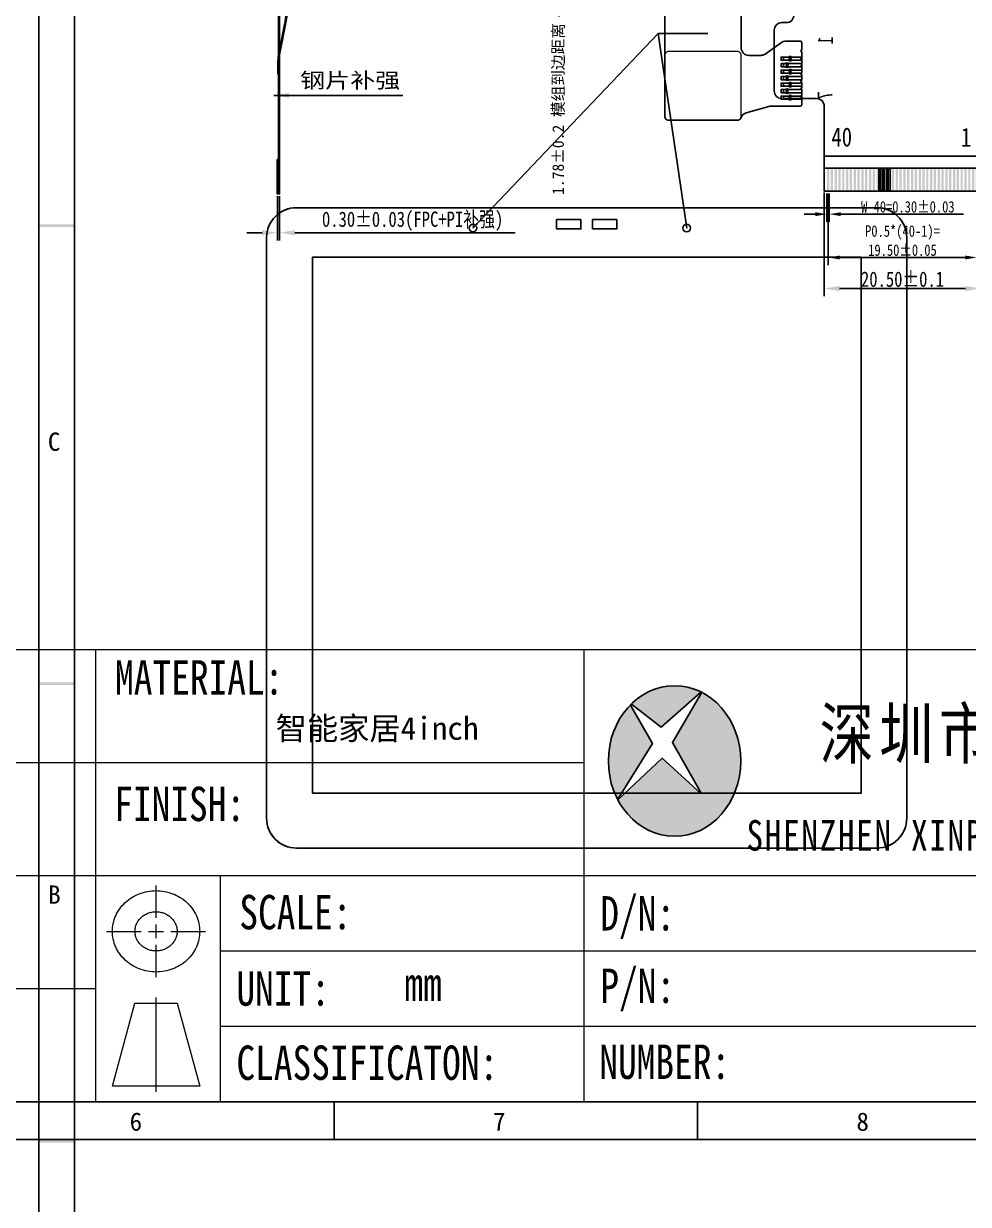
# Model space of a CAD drawing. Extents: x -144 to 4730, y -3845 to 502.
# Drawn here: x 763 to 886.8, y 147.7 to 302.2 of the extents above; entities that cross this region are included whole.
import ezdxf

# ---------------------------------------------------------------- set-up
doc = ezdxf.new("R2010")
doc.units = 0
doc.header["$LTSCALE"] = 15
doc.header["$MEASUREMENT"] = 0
doc.layers.get('0').update_dxf_attribs({"linetype": 'CONTINUOUS'})
doc.layers.get('Defpoints').update_dxf_attribs({"linetype": 'CONTINUOUS'})
for name, color, linetype in [('02___PRT_ALL_AXES', 7, 'CONTINUOUS'), ('dim', 3, 'CONTINUOUS'), ('Format', 7, 'CONTINUOUS'), ('FPC', 5, 'CONTINUOUS')]:
    doc.layers.add(name, color=color, linetype=linetype)
doc.styles.get("Standard").update_dxf_attribs({"font": 'txt', "width": 0.8})
doc.styles.add('宋体', font='宋体.ttf')
doc.styles.add('黑体', font='黑体.ttf')
doc.dimstyles.new('ISO-25$7', dxfattribs={"dimtxt": 2.5, "dimasz": 1.5, "dimexe": 0.5, "dimexo": 0.5, "dimgap": 0.5, "dimtad": 1, "dimzin": 1, "dimdsep": 46, "dimtxsty": '黑体', "dimcen": 1.5, "dimclrt": 256, "dimadec": 0, "dimazin": 0, "dimtfac": 1, "dimtmove": 0, "dimatfit": 3, "dimfxl": 0, "dimtolj": 2, "dimarcsym": 0})
doc.dimstyles.new('SL', dxfattribs={"dimtxt": 1.5, "dimasz": 1, "dimexe": 0.5, "dimexo": 0.7, "dimgap": 0.5, "dimtad": 0, "dimzin": 1, "dimdsep": 46, "dimtxsty": 'Standard', "dimcen": 0.09, "dimclrd": 256, "dimclre": 256, "dimclrt": 256, "dimadec": 1, "dimazin": 0, "dimtfac": 1, "dimtmove": 0, "dimatfit": 0, "dimfxl": 0, "dimtolj": 1, "dimtzin": 0, "dimarcsym": 0})
doc.dimstyles.new('研发标准', dxfattribs={"dimtxt": 2, "dimasz": 2, "dimexe": 1, "dimexo": 0.3, "dimgap": 0.2, "dimtad": 1, "dimzin": 1, "dimdsep": 46, "dimtxsty": 'Standard', "dimcen": 0, "dimazin": 2, "dimtp": 0.05, "dimtm": 0.05, "dimtfac": 1, "dimtofl": 0, "dimtmove": 0, "dimatfit": 3, "dimfxl": 0, "dimtolj": 1, "dimtzin": 0, "dimarcsym": 0})

# ---------------------------------------------------------------- blocks, each defined once
blk = doc.blocks.new('*D426')
at = {"color": 0, "lineweight": -2}
for p, q in [((3823.42, -3767.01), (3823.42, -3780.56)), ((3843.92, -3767.01), (3843.92, -3780.56)), ((3825.42, -3779.56), (3841.92, -3779.56))]:
    blk.add_line(p, q, dxfattribs=at)
at = {"color": 0}
for points in [[(3825.42, -3779.23), (3825.42, -3779.9), (3823.42, -3779.56)], [(3841.92, -3779.23), (3841.92, -3779.9), (3843.92, -3779.56)]]:
    blk.add_solid(points, dxfattribs=at)
at = {"layer": 'Defpoints', "color": 0}
for p in [(3823.42, -3766.71), (3843.92, -3766.71), (3843.92, -3779.56)]:
    blk.add_point(p, dxfattribs=at)
at = {"color": 0, "insert": (3833.67, -3778.36), "char_height": 2, "attachment_point": 5}
blk.add_mtext('\\A1;20.50%%p0.1', dxfattribs=at)
blk = doc.blocks.new('*D427')
at = {"color": 0, "lineweight": -2}
for p, q in [((3823.77, -3767.11), (3823.77, -3770.83)), ((3824.07, -3767.11), (3824.07, -3770.83)), ((3822.27, -3769.83), (3820.77, -3769.83)), ((3825.57, -3769.83), (3841.67, -3769.83))]:
    blk.add_line(p, q, dxfattribs=at)
at = {"color": 0}
for points in [[(3822.27, -3769.58), (3822.27, -3770.08), (3823.77, -3769.83)], [(3825.57, -3769.58), (3825.57, -3770.08), (3824.07, -3769.83)]]:
    blk.add_solid(points, dxfattribs=at)
at = {"layer": 'Defpoints', "color": 0}
for p in [(3823.77, -3766.81), (3824.07, -3766.81), (3824.07, -3769.83)]:
    blk.add_point(p, dxfattribs=at)
at = {"color": 0, "insert": (3834.37, -3768.88), "char_height": 1.5, "attachment_point": 5}
blk.add_mtext('\\A1;W-40=0.30%%p0.03', dxfattribs=at)
blk = doc.blocks.new('*D428')
at = {"color": 0, "lineweight": -2}
for p, q in [((3823.92, -3767.11), (3823.92, -3776.5)), ((3843.42, -3767.11), (3843.42, -3776.5)), ((3825.42, -3775.5), (3841.92, -3775.5))]:
    blk.add_line(p, q, dxfattribs=at)
at = {"color": 0}
for points in [[(3825.42, -3775.25), (3825.42, -3775.75), (3823.92, -3775.5)], [(3841.92, -3775.25), (3841.92, -3775.75), (3843.42, -3775.5)]]:
    blk.add_solid(points, dxfattribs=at)
at = {"layer": 'Defpoints', "color": 0}
for p in [(3823.92, -3766.81), (3843.42, -3766.81), (3843.42, -3775.5)]:
    blk.add_point(p, dxfattribs=at)
at = {"color": 0, "insert": (3833.67, -3773.3), "char_height": 1.5, "attachment_point": 5}
blk.add_mtext('\\A1;P0.5*(40-1)=\\P19.50%%p0.05', dxfattribs=at)
blk = doc.blocks.new('*D577')
at = {"layer": 'Defpoints', "color": 0, "lineweight": -3}
for p in [(839.96, 306.95), (833.12, 305.18), (839.96, 305.18)]:
    blk.add_point(p, dxfattribs=at)
at = {"layer": 'dim', "color": 4, "lineweight": -2}
for p, q in [((833.12, 307.95), (833.12, 308.95)), ((839.26, 306.95), (832.62, 306.95)), ((833.12, 306.95), (833.12, 305.18)), ((839.26, 305.18), (832.62, 305.18)), ((833.12, 304.18), (833.12, 303.18))]:
    blk.add_line(p, q, dxfattribs=at)
for points in [[(833.29, 307.95), (832.96, 307.95), (833.12, 306.95)], [(832.96, 304.18), (833.29, 304.18), (833.12, 305.18)]]:
    blk.add_solid(points, dxfattribs=at)
at = {"layer": 'dim', "color": 4, "lineweight": -2, "insert": (833.12, 291.06), "char_height": 1.5, "attachment_point": 5, "rotation": 90, "style": '宋体'}
blk.add_mtext('\\A1;1.78%%P0.2 模组到边距离', dxfattribs=at)
blk = doc.blocks.new('*D587')
at = {"color": 0, "lineweight": -2}
for p, q in [((796.26, 279.65), (796.26, 273.87)), ((796.56, 279.65), (796.56, 273.87)), ((794.26, 274.87), (792.26, 274.87)), ((798.56, 274.87), (800.56, 274.87)), ((800.56, 274.87), (827.4, 274.87))]:
    blk.add_line(p, q, dxfattribs=at)
for points in [[(794.26, 275.2), (794.26, 274.54), (796.26, 274.87)], [(798.56, 274.54), (798.56, 275.2), (796.56, 274.87)]]:
    blk.add_solid(points, dxfattribs=at)
at = {"layer": 'Defpoints', "color": 0, "lineweight": -3}
for p in [(796.26, 279.95), (796.56, 279.95), (796.56, 274.87)]:
    blk.add_point(p, dxfattribs=at)
at = {"color": 0, "lineweight": -2, "insert": (813.98, 276.37), "char_height": 2, "attachment_point": 5}
blk.add_mtext('\\A1;0.30%%p0.03(FPC+PI补强)', dxfattribs=at)
blk = doc.blocks.new('0')
h = blk.add_hatch(color=256)
h.paths.add_polyline_path([(2484.169, -337.268), (2484.169, -334.268), (2484.469, -334.268), (2484.469, -337.268)])
h.paths.add_polyline_path([(2483.669, -337.268), (2483.669, -334.268), (2483.969, -334.268), (2483.969, -337.268)])
h.paths.add_polyline_path([(2483.169, -337.268), (2483.169, -334.268), (2483.469, -334.268), (2483.469, -337.268)])
h.paths.add_polyline_path([(2482.669, -337.268), (2482.669, -334.268), (2482.969, -334.268), (2482.969, -337.268)])
h.paths.add_polyline_path([(2482.169, -337.268), (2482.169, -334.268), (2482.469, -334.268), (2482.469, -337.268)])
h.paths.add_polyline_path([(2481.669, -337.268), (2481.669, -334.268), (2481.969, -334.268), (2481.969, -337.268)])
h.paths.add_polyline_path([(2481.169, -337.268), (2481.169, -334.268), (2481.469, -334.268), (2481.469, -337.268)])
h.paths.add_polyline_path([(2480.669, -337.268), (2480.669, -334.268), (2480.969, -334.268), (2480.969, -337.268)])
h.paths.add_polyline_path([(2480.169, -337.268), (2480.169, -334.268), (2480.469, -334.268), (2480.469, -337.268)])
h.paths.add_polyline_path([(2479.669, -337.268), (2479.669, -334.268), (2479.969, -334.268), (2479.969, -337.268)])
h.paths.add_polyline_path([(2479.169, -337.268), (2479.169, -334.268), (2479.469, -334.268), (2479.469, -337.268)])
h.paths.add_polyline_path([(2478.669, -337.268), (2478.669, -334.268), (2478.969, -334.268), (2478.969, -337.268)])
h.paths.add_polyline_path([(2478.169, -337.268), (2478.169, -334.268), (2478.469, -334.268), (2478.469, -337.268)])
h.paths.add_polyline_path([(2477.669, -337.268), (2477.669, -334.268), (2477.969, -334.268), (2477.969, -337.268)])
h.paths.add_polyline_path([(2477.169, -337.268), (2477.169, -334.268), (2477.469, -334.268), (2477.469, -337.268)])
h.paths.add_polyline_path([(2476.669, -337.268), (2476.669, -334.268), (2476.969, -334.268), (2476.969, -337.268)])
h.paths.add_polyline_path([(2476.169, -337.268), (2476.169, -334.268), (2476.469, -334.268), (2476.469, -337.268)])
h.paths.add_polyline_path([(2475.669, -337.268), (2475.669, -334.268), (2475.969, -334.268), (2475.969, -337.268)])
h.paths.add_polyline_path([(2475.169, -337.268), (2475.169, -334.268), (2475.469, -334.268), (2475.469, -337.268)])
h.paths.add_polyline_path([(2474.669, -337.268), (2474.669, -334.268), (2474.969, -334.268), (2474.969, -337.268)])
h.paths.add_polyline_path([(2474.169, -337.268), (2474.169, -334.268), (2474.469, -334.268), (2474.469, -337.268)])
h.paths.add_polyline_path([(2473.669, -337.268), (2473.669, -334.268), (2473.969, -334.268), (2473.969, -337.268)])
h.paths.add_polyline_path([(2473.169, -337.268), (2473.169, -334.268), (2473.469, -334.268), (2473.469, -337.268)])
h.paths.add_polyline_path([(2472.669, -337.268), (2472.669, -334.268), (2472.969, -334.268), (2472.969, -337.268)])
h.paths.add_polyline_path([(2472.169, -337.268), (2472.169, -334.268), (2472.469, -334.268), (2472.469, -337.268)])
h.paths.add_polyline_path([(2471.669, -337.268), (2471.669, -334.268), (2471.969, -334.268), (2471.969, -337.268)])
h.paths.add_polyline_path([(2471.169, -337.268), (2471.169, -334.268), (2471.469, -334.268), (2471.469, -337.268)])
h.paths.add_polyline_path([(2470.669, -337.268), (2470.669, -334.268), (2470.969, -334.268), (2470.969, -337.268)])
h.paths.add_polyline_path([(2470.169, -337.268), (2470.169, -334.268), (2470.469, -334.268), (2470.469, -337.268)])
h.paths.add_polyline_path([(2469.669, -337.268), (2469.669, -334.268), (2469.969, -334.268), (2469.969, -337.268)])
h.paths.add_polyline_path([(2469.169, -337.268), (2469.169, -334.268), (2469.469, -334.268), (2469.469, -337.268)])
h.paths.add_polyline_path([(2468.669, -337.268), (2468.669, -334.268), (2468.969, -334.268), (2468.969, -337.268)])
h.paths.add_polyline_path([(2468.169, -337.268), (2468.169, -334.268), (2468.469, -334.268), (2468.469, -337.268)])
h.paths.add_polyline_path([(2467.669, -337.268), (2467.669, -334.268), (2467.969, -334.268), (2467.969, -337.268)])
h.paths.add_polyline_path([(2467.169, -337.268), (2467.169, -334.268), (2467.469, -334.268), (2467.469, -337.268)])
h.paths.add_polyline_path([(2466.669, -337.268), (2466.669, -334.268), (2466.969, -334.268), (2466.969, -337.268)])
h.paths.add_polyline_path([(2466.169, -337.268), (2466.169, -334.268), (2466.469, -334.268), (2466.469, -337.268)])
h.paths.add_polyline_path([(2465.669, -337.268), (2465.669, -334.268), (2465.969, -334.268), (2465.969, -337.268)])
h.paths.add_polyline_path([(2465.169, -337.268), (2465.169, -334.268), (2465.469, -334.268), (2465.469, -337.268)])
h.paths.add_polyline_path([(2464.669, -337.268), (2464.669, -334.268), (2464.969, -334.268), (2464.969, -337.268)])
for p, q in [((2437.991, -233.741), (2436.391, -233.741)), ((2436.391, -233.741), (2436.391, -235.341)), ((2436.591, -234.241), (2436.591, -235.341)), ((2437.991, -233.941), (2436.891, -233.941)), ((2437.991, -233.741), (2437.991, -233.941)), ((2436.591, -235.341), (2436.391, -235.341)), ((2436.391, -235.341), (2436.391, -308.681)), ((2436.591, -308.681), (2436.391, -308.681)), ((2436.391, -310.281), (2436.391, -308.681)), ((2436.591, -309.781), (2436.591, -308.681)), ((2437.991, -310.281), (2436.391, -310.281)), ((2437.991, -310.081), (2436.891, -310.081)), ((2437.991, -310.281), (2437.991, -310.081)), ((2459.561, -315.21), (2458.777, -315.21)), ((2457.777, -316.21), (2457.777, -324.159)), ((2484.819, -337.081), (2484.819, -323.782)), ((2484.819, -337.081), (2484.819, -323.782)), ((2459.155, -325.159), (2463.319, -325.159)), ((2464.319, -326.159), (2464.319, -337.081)), ((2484.819, -334.268), (2464.319, -334.268)), ((2471.169, -334.268), (2471.469, -334.268)), ((2471.469, -334.268), (2471.469, -337.268)), ((2471.669, -334.268), (2471.969, -334.268)), ((2471.669, -337.268), (2471.669, -334.268)), ((2471.969, -334.268), (2471.969, -337.268)), ((2472.169, -334.268), (2472.469, -334.268)), ((2472.169, -337.268), (2472.169, -334.268)), ((2472.469, -334.268), (2472.469, -337.268)), ((2472.669, -334.268), (2472.969, -334.268)), ((2472.669, -337.268), (2472.669, -334.268)), ((2472.969, -334.268), (2472.969, -337.268)), ((2464.519, -337.281), (2484.619, -337.281)), ((2464.519, -337.281), (2484.619, -337.281))]:
    blk.add_line(p, q)
at = {"color": 0}
for p, q in [((2509.451, -233.741), (2437.991, -233.741)), ((2509.451, -233.741), (2511.051, -233.741)), ((2509.451, -233.741), (2509.451, -233.941)), ((2509.451, -233.941), (2510.551, -233.941)), ((2510.851, -234.241), (2510.851, -235.341)), ((2511.051, -233.741), (2511.051, -235.341)), ((2510.851, -235.341), (2511.051, -235.341)), ((2511.051, -235.341), (2511.051, -308.681)), ((2510.851, -308.681), (2511.051, -308.681)), ((2510.851, -309.781), (2510.851, -308.681)), ((2511.051, -310.281), (2511.051, -308.681)), ((2436.391, -310.281), (2511.051, -310.281)), ((2437.991, -310.281), (2509.451, -310.281)), ((2460.347, -310.281), (2460.347, -314.21)), ((2486.538, -310.281), (2486.538, -314.21)), ((2491.951, -310.241), (2491.951, -315.21)), ((2493.851, -310.241), (2493.851, -315.219)), ((2509.451, -310.081), (2510.551, -310.081)), ((2509.451, -310.281), (2509.451, -310.081)), ((2509.451, -310.281), (2511.051, -310.281)), ((2487.378, -315.21), (2493.483, -315.21)), ((2494.483, -321.782), (2494.483, -316.21)), ((2485.819, -322.782), (2493.483, -322.782))]:
    blk.add_line(p, q, dxfattribs=at)
at = {"linetype": 'Continuous'}
blk.add_lwpolyline([(2464.319, -332.681), (2484.819, -332.681), (2484.819, -337.281), (2464.319, -337.281)], close=True, dxfattribs=at)
blk.add_circle((2438.191, -308.829), 0.45)
at = {"color": 0}
blk.add_circle((2509.251, -308.829), 0.45, dxfattribs=at)
for centre, radius, start, end in [((2436.891, -234.241), 0.3, 90, 180), ((2443.721, -234.031), 0.45, 139.87597, 40.12403), ((2449.721, -234.031), 0.45, 139.87597, 40.12403), ((2455.721, -234.031), 0.45, 139.87597, 40.12403), ((2436.681, -237.941), 0.45, 229.87597, 130.12403), ((2436.681, -242.011), 0.45, 229.87597, 130.12403), ((2436.681, -248.011), 0.45, 229.87597, 130.12403), ((2436.681, -254.011), 0.45, 229.87597, 130.12403), ((2436.681, -260.011), 0.45, 229.87597, 130.12403), ((2436.681, -266.011), 0.45, 229.87597, 130.12403), ((2436.681, -272.011), 0.45, 229.87597, 130.12403), ((2436.681, -278.011), 0.45, 229.87597, 130.12403), ((2436.681, -284.011), 0.45, 229.87597, 130.12403), ((2436.681, -290.011), 0.45, 229.87597, 130.12403), ((2436.681, -296.011), 0.45, 229.87597, 130.12403), ((2436.681, -302.011), 0.45, 229.87597, 130.12403), ((2436.681, -306.011), 0.45, 229.87597, 130.12403), ((2436.891, -309.781), 0.3, 180, 270), ((2443.721, -310.131), 0.45, 340.52878, 199.47122), ((2449.721, -310.131), 0.45, 340.52878, 199.47122), ((2455.721, -310.131), 0.45, 340.52878, 199.47122), ((2458.777, -316.21), 1, 90, 180), ((2458.777, -324.159), 1, 180, 270), ((2463.319, -326.159), 1, 0, 90), ((2464.519, -337.081), 0.2, 180, 270), ((2484.619, -337.081), 0.2, 270, 360)]:
    blk.add_arc(centre, radius, start, end)
for centre, radius, start, end in [((2461.721, -234.031), 0.45, 139.87597, 40.12403), ((2467.721, -234.031), 0.45, 139.87597, 40.12403), ((2473.721, -234.031), 0.45, 139.87597, 40.12403), ((2479.721, -234.031), 0.45, 139.87597, 40.12403), ((2485.721, -234.031), 0.45, 139.87597, 40.12403), ((2491.721, -234.031), 0.45, 139.87597, 40.12403), ((2497.721, -234.031), 0.45, 139.87597, 40.12403), ((2503.721, -234.031), 0.45, 139.87597, 40.12403), ((2510.551, -234.241), 0.3, 0, 90), ((2510.761, -237.941), 0.45, 49.87597, 310.12403), ((2510.761, -242.011), 0.45, 49.87597, 310.12403), ((2510.761, -248.011), 0.45, 49.87597, 310.12403), ((2510.761, -254.011), 0.45, 49.87597, 310.12403), ((2510.761, -260.011), 0.45, 49.87597, 310.12403), ((2510.761, -266.011), 0.45, 49.87597, 310.12403), ((2510.761, -272.011), 0.45, 49.87597, 310.12403), ((2510.761, -278.011), 0.45, 49.87597, 310.12403), ((2510.761, -284.011), 0.45, 49.87597, 310.12403), ((2510.761, -290.011), 0.45, 49.87597, 310.12403), ((2510.761, -296.011), 0.45, 49.87597, 310.12403), ((2510.761, -302.011), 0.45, 49.87597, 310.12403), ((2510.761, -306.011), 0.45, 49.87597, 310.12403), ((2461.721, -310.131), 0.45, 340.52878, 199.47122), ((2467.721, -310.131), 0.45, 340.52878, 199.47122), ((2473.721, -310.131), 0.45, 340.52878, 199.47122), ((2479.721, -310.131), 0.45, 340.52878, 199.47122), ((2485.721, -310.131), 0.45, 340.52878, 199.47122), ((2491.721, -310.131), 0.45, 340.52878, 199.47122), ((2497.721, -310.131), 0.45, 340.52878, 199.47122), ((2503.721, -310.131), 0.45, 340.52878, 199.47122), ((2510.551, -309.781), 0.3, 270, 0), ((2459.347, -314.21), 1, 270, 0), ((2487.538, -314.21), 1, 180, 270), ((2493.483, -316.21), 1, 0, 90), ((2494.351, -315.219), 0.5, 180, 187.18878), ((2485.819, -323.782), 1, 90, 180), ((2493.483, -321.782), 1, 270, 0)]:
    blk.add_arc(centre, radius, start, end, dxfattribs=at)
at = {"layer": 'FPC', "color": 0}
for p, q in [((2491.951, -310.281), (2491.951, -315.21)), ((2493.851, -310.281), (2493.851, -315.219))]:
    blk.add_line(p, q, dxfattribs=at)
at = {"char_height": 2.5, "attachment_point": 3}
for s, insert, width in [('{\\fSimSun|b0|i0|c0|p2;40}', (2467.967, -328.93), 4.22489), ('{\\fSimSun|b0|i0|c0|p2;1}', (2483.576, -328.968), 1.64084)]:
    blk.add_mtext(s, dxfattribs=dict(at, insert=insert, width=width))
dim = blk.add_linear_dim(base=(2464.969, -340.286), p1=(2464.669, -337.268), p2=(2464.969, -337.268), text='W-40=<>%%p0.03', dimstyle='研发标准', override={"dimtxt": 1.5, "dimasz": 1.5})
dim.commit()
dim.dimension.update_dxf_attribs({"geometry": '*D427', "text_midpoint": (2475.269, -339.336), "insert": (-1359.103, 3429.545)})
dim = blk.add_linear_dim(base=(2484.819, -350.017), p1=(2464.319, -337.168), p2=(2484.819, -337.168), text='<>%%p0.1', dimstyle='研发标准')
dim.commit()
dim.dimension.update_dxf_attribs({"geometry": '*D426', "text_midpoint": (2474.569, -348.817), "insert": (-1359.103, 3429.545)})
dim = blk.add_linear_dim(base=(2484.319, -345.953), p1=(2464.819, -337.268), p2=(2484.319, -337.268), text='P0.5*(40-1)=\\X<>%%p0.05', dimstyle='研发标准', override={"dimtxt": 1.5, "dimasz": 1.5})
dim.commit()
dim.dimension.update_dxf_attribs({"geometry": '*D428', "text_midpoint": (2474.569, -345.953), "dimtype": 128, "insert": (-1359.103, 3429.545)})

msp = doc.modelspace()

# ---------------------------------------------------------------- hatches: boundary and pattern name
h = msp.add_hatch(color=4)
edge = h.paths.add_edge_path(flags=16)
edge.add_spline(control_points=[(842.654, 213.146), (842.654, 213.146), (846.535, 210.114), (846.535, 210.114), (846.535, 210.114), (846.535, 210.114), (851.699, 214.679), (851.699, 214.679), (851.699, 214.679), (851.699, 214.679), (851.832, 214.612), (851.832, 214.612), (851.832, 214.612), (851.832, 214.612), (848.009, 208.128), (848.009, 208.128), (848.009, 208.128), (848.009, 208.128), (851.786, 201.489), (851.786, 201.489), (851.786, 201.489), (851.786, 201.489), (851.74, 201.456), (851.74, 201.456), (851.74, 201.456), (851.74, 201.456), (846.673, 206.056), (846.673, 206.056), (846.673, 206.056), (846.673, 206.056), (840.885, 200.666), (840.885, 200.666), (840.885, 200.666), (840.885, 200.666), (840.855, 200.698), (840.855, 200.698), (840.855, 200.698), (840.855, 200.698), (845.384, 207.999), (845.384, 207.999), (845.384, 207.999), (845.384, 207.999), (842.526, 213.029), (842.526, 213.029), (842.526, 213.029), (842.526, 213.029), (842.654, 213.146), (842.654, 213.146)], knot_values=[0, 0, 0, 0, 0.0769231, 0.0769231, 0.0769231, 0.0769231, 0.1538462, 0.1538462, 0.1538462, 0.1538462, 0.2307692, 0.2307692, 0.2307692, 0.2307692, 0.3076923, 0.3076923, 0.3076923, 0.3076923, 0.3846154, 0.3846154, 0.3846154, 0.3846154, 0.4615385, 0.4615385, 0.4615385, 0.4615385, 0.5384615, 0.5384615, 0.5384615, 0.5384615, 0.6153846, 0.6153846, 0.6153846, 0.6153846, 0.6923077, 0.6923077, 0.6923077, 0.6923077, 0.7692308, 0.7692308, 0.7692308, 0.7692308, 0.8461538, 0.8461538, 0.8461538, 0.8461538, 1, 1, 1, 1], degree=3, periodic=0)
edge = h.paths.add_edge_path()
edge.add_ellipse((848.287, 205.707), major_axis=(0, 9.859), ratio=0.8797141, start_angle=0, end_angle=360)

# ---------------------------------------------------------------- linework, layer by layer
for p, q in [((796.504, 298.599), (797.219, 302.14)), ((797.339, 302.14), (796.624, 298.599)), ((849.875, 275.473), (846.132, 300.972)), ((796.307, 295.62), (796.307, 296.621)), ((796.427, 295.62), (796.307, 295.62)), ((796.427, 296.621), (796.427, 295.62)), ((803.702, 156.198), (803.702, 161.074)), ((851.298, 156.198), (851.298, 161.074))]:
    msp.add_line(p, q)
at = {"color": 7, "linetype": 'Continuous'}
for p, q in [((874.775, 278.148), (798.775, 278.148)), ((794.85, 274.223), (794.85, 198.223)), ((878.7, 198.223), (878.7, 274.223)), ((798.775, 194.298), (874.775, 194.298))]:
    msp.add_line(p, q, dxfattribs=at)
at = {"color": 6, "linetype": 'Continuous'}
for p, q in [((836.025, 276.578), (832.825, 276.578)), ((832.825, 276.578), (832.825, 275.368)), ((832.825, 275.368), (836.025, 275.368)), ((836.025, 275.368), (836.025, 276.578)), ((837.525, 276.578), (837.525, 275.368)), ((840.725, 276.578), (837.525, 276.578)), ((837.525, 275.368), (840.725, 275.368)), ((840.725, 275.368), (840.725, 276.578))]:
    msp.add_line(p, q, dxfattribs=at)
at = {"lineweight": 5}
msp.add_line((994.211, 220.248), (650.438, 220.248), dxfattribs=at)
at = {"color": 5}
msp.add_line((650.438, 161.074), (994.211, 161.074), dxfattribs=at)
at = {"flags": 128}
for points in [[(796.557, 307.816), (796.427, 307.816), (796.427, 279.954), (796.557, 279.954)], [(864.936, 297.446), (864.936, 297.867), (862.235, 297.867), (862.235, 297.446)], [(864.936, 297.446), (864.936, 297.867), (862.235, 297.867), (862.235, 297.446)], [(864.936, 296.596), (864.936, 297.017), (862.235, 297.017), (862.235, 296.596)], [(864.936, 296.596), (864.936, 297.017), (862.235, 297.017), (862.235, 296.596)], [(864.936, 295.746), (864.936, 296.167), (862.235, 296.167), (862.235, 295.746)], [(864.936, 295.746), (864.936, 296.167), (862.235, 296.167), (862.235, 295.746)], [(864.936, 294.896), (864.936, 295.317), (862.235, 295.317), (862.235, 294.896)], [(864.936, 294.896), (864.936, 295.317), (862.235, 295.317), (862.235, 294.896)], [(864.936, 294.046), (864.936, 294.467), (862.235, 294.467), (862.235, 294.046)], [(864.936, 294.046), (864.936, 294.467), (862.235, 294.467), (862.235, 294.046)], [(864.936, 293.196), (864.936, 293.617), (862.235, 293.617), (862.235, 293.196)], [(864.936, 293.196), (864.936, 293.617), (862.235, 293.617), (862.235, 293.196)], [(864.936, 292.346), (864.936, 292.767), (862.235, 292.767), (862.235, 292.346)], [(864.936, 292.346), (864.936, 292.767), (862.235, 292.767), (862.235, 292.346)], [(796.427, 284.454), (796.427, 279.954), (796.257, 279.954), (796.257, 284.454)]]:
    msp.add_lwpolyline(points, close=True, dxfattribs=at)
at = {"linetype": 'Continuous'}
for points in [[(863.222, 297.867), (862.535, 297.867), (862.535, 297.446), (863.222, 297.446), (862.535, 297.446), (862.535, 297.867)], [(863.222, 297.867), (862.535, 297.867), (862.535, 297.446), (863.222, 297.446), (862.535, 297.446), (862.535, 297.867)], [(862.822, 297.017), (862.535, 297.017), (862.535, 296.596), (862.822, 296.596), (862.535, 296.596), (862.535, 297.017)], [(862.822, 297.017), (862.535, 297.017), (862.535, 296.596), (862.822, 296.596), (862.535, 296.596), (862.535, 297.017)], [(863.922, 297.017), (863.25, 297.017)], [(863.922, 297.017), (863.25, 297.017)], [(863.922, 297.867), (863.65, 297.867)], [(863.922, 297.867), (863.65, 297.867)], [(863.65, 297.446), (863.922, 297.446)], [(863.65, 297.446), (863.922, 297.446)], [(863.222, 296.167), (862.535, 296.167), (862.535, 295.746), (863.222, 295.746), (862.535, 295.746), (862.535, 296.167)], [(863.222, 296.167), (862.535, 296.167), (862.535, 295.746), (863.222, 295.746), (862.535, 295.746), (862.535, 296.167)], [(862.822, 295.317), (862.535, 295.317), (862.535, 294.896), (862.822, 294.896), (862.535, 294.896), (862.535, 295.317)], [(862.822, 295.317), (862.535, 295.317), (862.535, 294.896), (862.822, 294.896), (862.535, 294.896), (862.535, 295.317)], [(863.25, 296.596), (863.922, 296.596)], [(863.25, 296.596), (863.922, 296.596)], [(863.922, 295.317), (863.25, 295.317)], [(863.922, 295.317), (863.25, 295.317)], [(863.922, 296.167), (863.65, 296.167)], [(863.922, 296.167), (863.65, 296.167)], [(863.65, 295.746), (863.922, 295.746)], [(863.65, 295.746), (863.922, 295.746)], [(863.222, 294.467), (862.535, 294.467), (862.535, 294.046), (863.222, 294.046), (862.535, 294.046), (862.535, 294.467)], [(863.222, 294.467), (862.535, 294.467), (862.535, 294.046), (863.222, 294.046), (862.535, 294.046), (862.535, 294.467)], [(863.25, 294.896), (863.922, 294.896)], [(863.25, 294.896), (863.922, 294.896)], [(863.922, 294.467), (863.65, 294.467)], [(863.922, 294.467), (863.65, 294.467)], [(863.65, 294.046), (863.922, 294.046)], [(862.822, 293.617), (862.535, 293.617), (862.535, 293.196), (862.822, 293.196), (862.535, 293.196), (862.535, 293.617)], [(862.822, 293.617), (862.535, 293.617), (862.535, 293.196), (862.822, 293.196), (862.535, 293.196), (862.535, 293.617)], [(863.222, 292.767), (862.535, 292.767), (862.535, 292.346), (863.222, 292.346), (862.535, 292.346), (862.535, 292.767)], [(863.222, 292.767), (862.535, 292.767), (862.535, 292.346), (863.222, 292.346), (862.535, 292.346), (862.535, 292.767)], [(863.922, 293.617), (863.25, 293.617)], [(863.922, 293.617), (863.25, 293.617)], [(863.25, 293.196), (863.922, 293.196)], [(863.25, 293.196), (863.922, 293.196)], [(863.922, 292.767), (863.65, 292.767)], [(863.922, 292.767), (863.65, 292.767)], [(863.65, 292.346), (863.922, 292.346)], [(863.65, 292.346), (863.922, 292.346)]]:
    msp.add_lwpolyline(points, close=True, dxfattribs=at)
at = {"flags": 128}
for points in [[(862.822, 297.017, -0.4199248), (863.25, 297.017)], [(863.222, 297.867, -0.4199248), (863.65, 297.867)], [(863.65, 297.446, -0.4199248), (863.222, 297.446)], [(863.25, 296.596, -0.4199248), (862.822, 296.596)], [(862.822, 295.317, -0.4199248), (863.25, 295.317)], [(863.222, 296.167, -0.4199248), (863.65, 296.167)], [(863.65, 295.746, -0.4199248), (863.222, 295.746)], [(863.25, 294.896, -0.4199248), (862.822, 294.896)], [(863.222, 294.467, -0.4199248), (863.65, 294.467)], [(863.65, 294.046, -0.4199248), (863.222, 294.046)], [(862.822, 293.617, -0.4199248), (863.25, 293.617)], [(863.25, 293.196, -0.4199248), (862.822, 293.196)], [(863.222, 292.767, -0.4199248), (863.65, 292.767)], [(863.65, 292.346, -0.4199248), (863.222, 292.346)]]:
    msp.add_lwpolyline(points, format="xyb", dxfattribs=at)
at = {"color": 7, "linetype": 'Continuous', "flags": 128}
msp.add_lwpolyline([(874.775, 194.298, 0.4142136), (878.7, 198.223), (878.7, 274.223, 0.4142136), (874.775, 278.148), (798.775, 278.148, 0.4142136), (794.85, 274.223), (794.85, 198.223, 0.4142136), (798.775, 194.298)], format="xyb", close=True, dxfattribs=at)
at = {"color": 6, "linetype": 'Continuous', "flags": 128}
for points in [[(836.025, 276.578), (832.825, 276.578), (832.825, 275.368), (836.025, 275.368)], [(837.525, 275.368), (840.725, 275.368), (840.725, 276.578), (837.525, 276.578)]]:
    msp.add_lwpolyline(points, close=True, dxfattribs=at)
at = {"color": 7, "linetype": 'Continuous', "flags": 128}
msp.add_lwpolyline([(800.845, 201.483), (872.705, 201.483), (872.705, 271.663), (800.845, 271.663)], close=True, dxfattribs=at)
at = {"lineweight": 5}
for points in [[(772.423, 220.248), (772.423, 161.074)], [(836.412, 220.248), (836.412, 161.074)], [(836.412, 205.455), (709.119, 205.455)], [(994.211, 190.661), (709.119, 190.661)], [(788.753, 190.661), (788.753, 161.074)], [(780.372, 185.189), (780.372, 189.392)], [(780.372, 182.513), (780.372, 184.297)], [(773.886, 183.405), (778.44, 183.405)], [(779.406, 183.405), (781.339, 183.405)], [(782.305, 183.405), (786.859, 183.405)], [(780.372, 177.412), (780.372, 181.621)], [(909.394, 180.799), (788.753, 180.799)], [(772.423, 175.867), (709.119, 175.867)], [(780.372, 162.385), (780.372, 174.726)], [(994.211, 170.936), (788.753, 170.936)]]:
    msp.add_lwpolyline(points, dxfattribs=at)
msp.add_lwpolyline([(786.093, 163.134), (774.652, 163.134), (777.611, 173.983), (783.134, 173.983)], close=True, dxfattribs=at)
at = {"linetype": 'Continuous'}
for centre in [(863.036, 296.807), (863.036, 296.807), (863.436, 297.657), (863.436, 297.657), (863.436, 295.957), (863.436, 295.957), (863.036, 295.107), (863.036, 295.107), (863.436, 294.257), (863.436, 294.257), (863.036, 293.407), (863.036, 293.407), (863.436, 292.557), (863.436, 292.557)]:
    msp.add_circle(centre, 0.125, dxfattribs=at)
for centre, start, end in [((787.417, 304.118), 348.58853, 359.99926), ((787.536, 304.118), 348.58925, 0), ((806.307, 296.621), 168.58853, 179.99926), ((806.427, 296.621), 168.58925, 180)]:
    msp.add_arc(centre, 10, start, end)
at = {"color": 7, "linetype": 'Continuous'}
for centre, start, end in [((798.775, 274.223), 90, 180), ((874.775, 274.223), 0, 90), ((798.775, 198.223), 180, 270), ((874.775, 198.223), 270, 0)]:
    msp.add_arc(centre, 3.925, start, end, dxfattribs=at)
at = {"color": 142}
msp.add_ellipse((848.287, 205.707), major_axis=(0, 9.859), ratio=0.8797141, dxfattribs=at)
at = {"color": 7}
msp.add_open_spline([(842.654, 213.146), (842.654, 213.146), (846.535, 210.114), (846.535, 210.114), (846.535, 210.114), (846.535, 210.114), (851.699, 214.679), (851.699, 214.679), (851.699, 214.679), (851.699, 214.679), (851.832, 214.612), (851.832, 214.612), (851.832, 214.612), (851.832, 214.612), (848.009, 208.128), (848.009, 208.128), (848.009, 208.128), (848.009, 208.128), (851.786, 201.489), (851.786, 201.489), (851.786, 201.489), (851.786, 201.489), (851.74, 201.456), (851.74, 201.456), (851.74, 201.456), (851.74, 201.456), (846.673, 206.056), (846.673, 206.056), (846.673, 206.056), (846.673, 206.056), (840.885, 200.666), (840.885, 200.666), (840.885, 200.666), (840.885, 200.666), (840.855, 200.698), (840.855, 200.698), (840.855, 200.698), (840.855, 200.698), (845.384, 207.999), (845.384, 207.999), (845.384, 207.999), (845.384, 207.999), (842.526, 213.029), (842.526, 213.029), (842.526, 213.029), (842.526, 213.029), (842.654, 213.146), (842.654, 213.146)], degree=3, knots=[0, 0, 0, 0, 0.0769231, 0.0769231, 0.0769231, 0.0769231, 0.1538462, 0.1538462, 0.1538462, 0.1538462, 0.2307692, 0.2307692, 0.2307692, 0.2307692, 0.3076923, 0.3076923, 0.3076923, 0.3076923, 0.3846154, 0.3846154, 0.3846154, 0.3846154, 0.4615385, 0.4615385, 0.4615385, 0.4615385, 0.5384615, 0.5384615, 0.5384615, 0.5384615, 0.6153846, 0.6153846, 0.6153846, 0.6153846, 0.6923077, 0.6923077, 0.6923077, 0.6923077, 0.7692308, 0.7692308, 0.7692308, 0.7692308, 0.8461538, 0.8461538, 0.8461538, 0.8461538, 1, 1, 1, 1], dxfattribs=at)
at = {"lineweight": 5}
for points in [[(786.093, 183.405), (785.983, 184.444), (785.657, 185.443), (785.129, 186.364), (784.417, 187.171), (783.55, 187.833), (782.562, 188.325), (781.488, 188.628), (780.372, 188.731), (779.257, 188.628), (778.183, 188.325), (777.194, 187.833), (776.328, 187.171), (775.616, 186.364), (775.088, 185.443), (774.762, 184.444), (774.652, 183.405), (774.762, 182.366), (775.088, 181.367), (775.616, 180.446), (776.328, 179.639), (777.194, 178.977), (778.183, 178.485), (779.257, 178.182), (780.372, 178.079), (781.488, 178.182), (782.562, 178.485), (783.55, 178.977), (784.417, 179.639), (785.129, 180.446), (785.657, 181.367), (785.983, 182.366), (786.093, 183.405)], [(777.611, 183.405), (777.664, 182.905), (777.821, 182.424), (778.076, 181.98), (778.42, 181.592), (778.838, 181.273), (779.316, 181.036), (779.834, 180.89), (780.372, 180.841), (780.911, 180.89), (781.429, 181.036), (781.907, 181.273), (782.325, 181.592), (782.669, 181.98), (782.924, 182.424), (783.081, 182.905), (783.134, 183.405), (783.081, 183.905), (782.924, 184.386), (782.669, 184.83), (782.325, 185.218), (781.907, 185.537), (781.429, 185.774), (780.911, 185.92), (780.372, 185.969), (779.834, 185.92), (779.316, 185.774), (778.838, 185.537), (778.42, 185.218), (778.076, 184.83), (777.821, 184.386), (777.664, 183.905), (777.611, 183.405)]]:
    msp.add_spline(points, degree=3, dxfattribs=at)
at = {"layer": '02___PRT_ALL_AXES', "color": 7, "linetype": 'Continuous'}
for centre in [(821.875, 275.473), (821.875, 275.473), (849.875, 275.473), (849.875, 275.473)]:
    msp.add_circle(centre, 0.5, dxfattribs=at)
at = {"layer": 'dim', "flags": 128}
for points in [[(847.005, 305.714), (847.005, 290.087, 0.4142136), (847.505, 289.587), (856.505, 289.587, 0.317632), (856.976, 289.92, -0.242421), (857.644, 290.547), (860.632, 291.403, -0.0698337), (860.907, 291.442), (864.736, 291.442, 0.4142136), (864.936, 291.642), (864.936, 292.567, -1), (864.936, 292.817), (864.936, 293.567, -1), (864.936, 293.817), (864.936, 294.567, -1), (864.936, 294.817), (864.936, 295.567, -1), (864.936, 295.817), (864.936, 296.567, -1), (864.936, 296.817), (864.936, 297.567, -1), (864.936, 297.817), (864.936, 298.567, -1), (864.936, 298.817), (864.936, 299.747)], [(864.936, 299.742, 0.4142136), (864.736, 299.942), (864.081, 299.942), (862.873, 299.942, 0.153058), (862.302, 299.763), (860.15, 298.266, -0.153058), (859.579, 298.087), (858.005, 298.087, -0.4142136), (857.005, 299.087), (857.005, 300.873), (857.005, 305.998, -0.2408274)]]:
    msp.add_lwpolyline(points, format="xyb", dxfattribs=at)
at = {"layer": 'Format'}
for p, q in [((765.028, 45.424), (765.028, 382.564)), ((769.675, 50.333), (769.675, 377.808)), ((994.211, 161.074), (519.747, 161.074)), ((998.896, 156.165), (515.1, 156.165))]:
    msp.add_line(p, q, dxfattribs=at)
for points in [[(769.795, 275.61), (769.795, 275.97), (765.028, 275.61), (765.028, 275.97)], [(769.795, 215.666), (769.795, 216.025), (765.028, 215.666), (765.028, 216.025)], [(769.795, 155.721), (769.795, 156.081), (765.028, 155.721), (765.028, 156.081)]]:
    msp.add_trace(points, dxfattribs=at)
at = {"layer": 'FPC', "lineweight": 0}
for p, q in [((863.054, 299.942), (864.081, 299.942)), ((863.073, 299.942), (864.736, 299.942)), ((864.936, 299.748), (864.936, 298.817)), ((864.936, 292.567), (864.936, 291.642)), ((864.736, 291.442), (860.907, 291.442)), ((856.505, 289.587), (847.505, 289.587))]:
    msp.add_line(p, q, dxfattribs=at)
msp.add_lwpolyline([(857.005, 300.873), (857.005, 299.087, 0.4142136), (858.005, 298.087), (859.579, 298.087, 0.153058), (860.15, 298.266), (862.302, 299.763, -0.153058), (862.873, 299.942), (864.081, 299.942), (864.736, 299.942, -0.4142136), (864.936, 299.742)], format="xyb", dxfattribs=at)
msp.add_lwpolyline([(856.505, 298.587), (847.505, 298.587, 0.4142136), (847.005, 298.087), (847.005, 290.087, 0.4142136), (847.505, 289.587), (856.505, 289.587, 0.4142136), (857.005, 290.087), (857.005, 298.087, 0.4142136)], format="xyb", close=True, dxfattribs=at)
for centre, radius, start, end in [((864.736, 299.742), 0.2, 0, 90), ((860.907, 290.442), 1, 90, 105.97876), ((864.736, 291.642), 0.2, 270, 0), ((856.505, 290.087), 0.5, 270, 340.48605), ((857.919, 289.586), 1, 105.97876, 160.48605)]:
    msp.add_arc(centre, radius, start, end, dxfattribs=at)

# ---------------------------------------------------------------- block references
at = {"layer": 'dim'}
msp.add_blockref('0', (-1596.427, 617.583), dxfattribs=at)

# ---------------------------------------------------------------- texts
at = {"color": 4, "style": '宋体'}
msp.add_text('智能家居4inch', height=3, dxfattribs=at).set_placement((796.043, 208.486, -548.522))
for s, p in [('6', (776.916, 157.293)), ('7', (824.512, 157.293)), ('8', (872.108, 157.293))]:
    msp.add_text(s, height=2.398).set_placement(p)
at = {"insert": (799.26, 295.816), "char_height": 2, "width": 14.32707, "attachment_point": 1}
msp.add_mtext('{\\fSimSun|b0|i0|c134|p2;\\W1.2;钢片补强}', dxfattribs=at)
at = {"lineweight": 5, "attachment_point": 1}
for s, insert, char_height, width in [('{\\fSimSun|b0|i0|c134|p2;MATERIAL:}', (775.009, 218.902), 4.5, 33.34181), ('{\\fSimSun|b0|i0|c134|p2;\\T1.1;深圳市鑫鹏达光电有限公司}', (867.287, 212.537), 6.5, 118.26478), ('{\\fSimSun|b0|i0|c134|p2;FINISH:}', (774.894, 202.335), 4.5, 33.34181), ('{\\fSimSun|b0|i0|c134|p2;\\T1.1;SHENZHEN XINPENGDA PHOTOELECTRICITY CO.,LTD}', (857.705, 197.971), 4, 172.10485), ('{\\fSimSun|b0|i0|c134|p2;SCALE:}', (791.28, 188.172), 4.5, 33.34181), ('{\\fSimSun|b0|i0|c134|p2;D/N:}', (838.561, 188.014), 4.5, 33.34181), ('{\\fSimSun|b0|i0|c134|p2;UNIT:}', (790.9, 178.174), 4.5, 33.34181), ('{\\fSimSun|b0|i0|c134|p2;P/N:}', (838.561, 178.528), 4.5, 33.34181), ('{\\fSimSun|b0|i0|c134|p2;mm}', (812.901, 178.777), 4.5, 33.34181), ('{\\fSimSun|b0|i0|c134|p2;CLASSIFICATON:}', (790.9, 168.458), 4.5, 49.9826), ('{\\fSimSun|b0|i0|c134|p2;NUMBER:}', (838.426, 168.584), 4.5, 33.34181)]:
    msp.add_mtext(s, dxfattribs=dict(at, insert=insert, char_height=char_height, width=width))
at = {"layer": 'dim', "lineweight": 0, "extrusion": (0, 0, -1), "char_height": 2, "width": 1.04821, "attachment_point": 7, "text_direction": (0, -1, 0)}
for s, insert in [('{\\fSimSun|b1|i0|c134|p2;\\W0.8;1}', (869.022, 300.592)), ('{\\fSimSun|b1|i0|c134|p2;\\W0.8;1}', (869.022, 300.592)), ('{\\fSimSun|b1|i0|c134|p2;7}', (868.961, 293.4)), ('{\\fSimSun|b1|i0|c134|p2;7}', (868.961, 293.4))]:
    msp.add_mtext(s, dxfattribs=dict(at, insert=insert))
at = {"layer": 'Format'}
for s, p in [('C', (766.206, 246.31)), ('B', (766.255, 187.013))]:
    msp.add_text(s, height=2.398, dxfattribs=at).set_placement(p)

# ---------------------------------------------------------------- dimensions: what is measured, and where the dimension line sits
dim = msp.add_linear_dim(base=(796.557, 274.869), p1=(796.257, 279.954), p2=(796.557, 279.954), text='<>%%p0.03(FPC+PI补强)', dimstyle='研发标准')
dim.commit()
dim.dimension.update_dxf_attribs({"geometry": '*D587', "text_midpoint": (813.978, 276.371)})
at = {"layer": 'dim', "color": 4}
dim = msp.add_linear_dim(base=(833.122, 305.175), p1=(839.964, 306.952), p2=(839.964, 305.175), angle=90, text='<>%%P0.2 模组到边距离', dimstyle='SL', override={"dimtxsty": '宋体', "dimclrd": 4, "dimclre": 4, "dimclrt": 4}, dxfattribs=at)
dim.commit()
dim.dimension.update_dxf_attribs({"geometry": '*D577', "text_midpoint": (833.122, 291.061)})

# ---------------------------------------------------------------- leaders
msp.add_leader([(795.781, 292.848), (801.181, 292.848), (812.683, 292.848)], dimstyle='研发标准', override={"dimgap": 0.2, "dimtad": 0})
at = {"layer": 'dim', "lineweight": 25}
msp.add_leader([(821.875, 275.473), (846.132, 300.972), (852.654, 300.972)], dimstyle='ISO-25$7', override={"dimtxt": 1, "dimasz": 0.8, "dimexe": 0.1999, "dimexo": 0.1999, "dimgap": 0.1999, "dimtad": 0, "dimzin": 8, "dimtxsty": 'Standard', "dimcen": 2.5, "dimclrt": 0, "dimtolj": 0}, dxfattribs=at)

doc.saveas('drawing.dxf')
